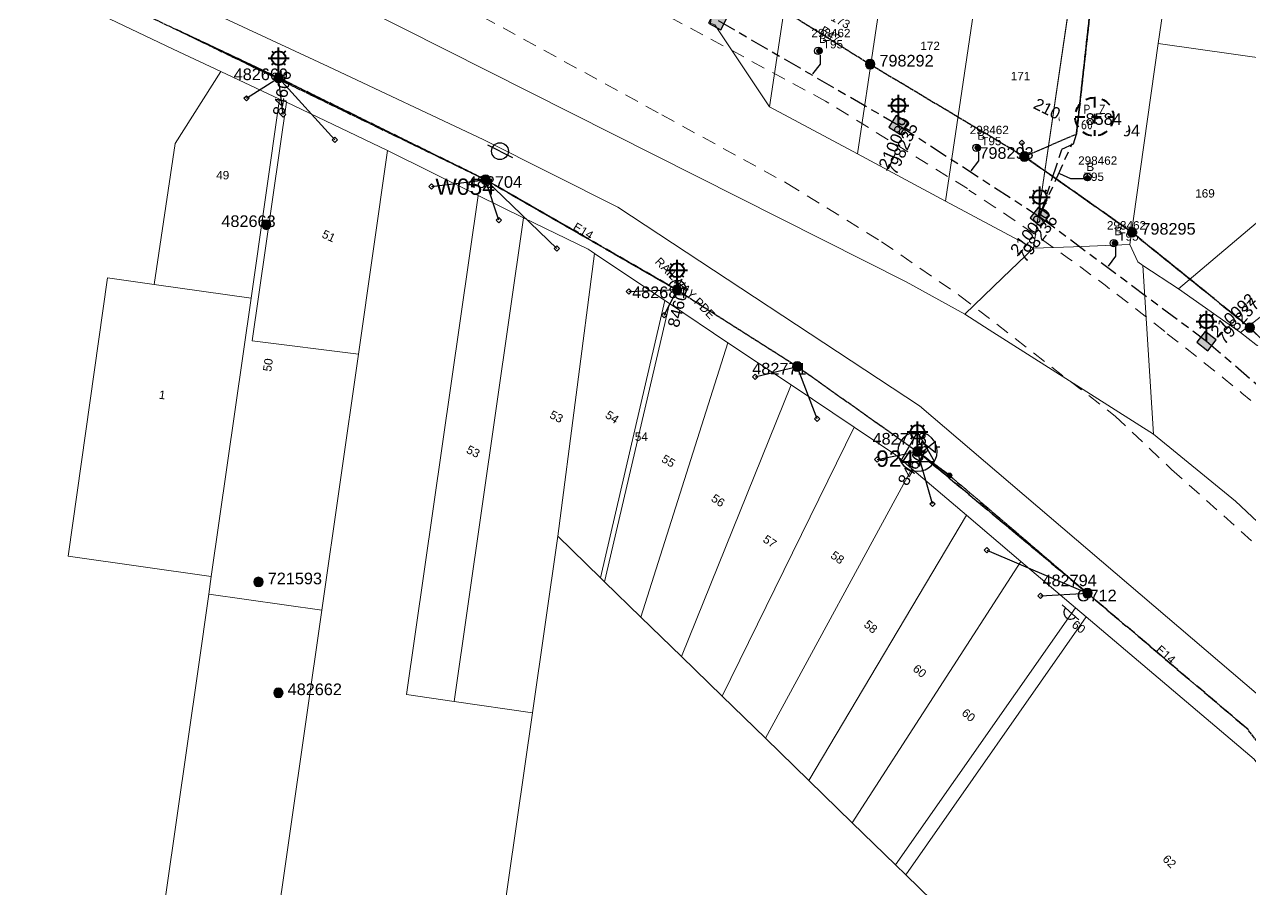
# Model space of a CAD drawing. Header units: metres. Extents: x 264012 to 265218, y 6264557 to 6265948.
# Drawn here: x 264145.4 to 264408.7, y 6265304.3 to 6265490 of the extents above; entities that cross this region are included whole.
import ezdxf
from ezdxf.enums import TextEntityAlignment as Align

# ---------------------------------------------------------------- set-up
doc = ezdxf.new("R2010")
doc.units = ezdxf.units.M
for name, pattern in [('Cable Exist OH', [1, 1, 0]), ('Cable Exist UG', [8.2, 4, -1.2, 1.8, -1.2]), ('Dash', [5, 3, -2])]:
    doc.linetypes.add(name, pattern=pattern)
doc.layers.get('0').update_dxf_attribs({"color": 6})
for name, color, linetype, lineweight in [('Cadastre Developer_SP_EXT', 9, 'Continuous', 5), ('Cadastre Land Parcels_SP_EXT', 9, 'Continuous', 5), ('Cadastre Roads_SP_EXT', 9, 'Continuous', 5)]:
    doc.layers.add(name, color=color, linetype=linetype, lineweight=lineweight)
for name, color, linetype in [('Duct_SP_EXT', 7, 'Continuous'), ('Equip_LV_EXT', 7, 'Continuous'), ('Equip_SL_EXT', 7, 'Continuous'), ('Equip_SP_HV_EXT', 7, 'Continuous'), ('Equip_SP_SL_EXT', 7, 'Continuous'), ('Mains_HV_EXT', 7, 'Continuous'), ('Mains_LV_EXT', 7, 'Continuous'), ('Mains_SL_EXT', 7, 'Continuous'), ('Services_SP_EXT', 7, 'Continuous'), ('Sub_SP_TR_HV_LV_EXT', 7, 'Continuous'), ('SupportsOH_SP_TR_HV_LV_SL_EXT', 7, 'Continuous'), ('SupportsUG_SP_LV_SL_EXT', 7, 'Continuous'), ('Trench_SP_EXT', 7, 'Continuous')]:
    doc.layers.add(name, color=color, linetype=linetype)
doc.layers.get('0').freeze()
doc.styles.add('COLUMN_LABEL', font='arial.ttf')
doc.styles.add('HVSW_LABEL', font='arial.ttf')
doc.styles.add('iecARIAL', font='arial.ttf', dxfattribs={"height": 2})
doc.styles.add('IESYMBOL1', font='isocp.shx')
doc.styles.add('POLE_LABEL', font='arial.ttf')
doc.styles.add('SLCP_LABEL', font='arial.ttf', dxfattribs={"height": 3.5})
doc.styles.get("Standard").update_dxf_attribs({"font": 'arial.ttf'})

# ---------------------------------------------------------------- blocks, each defined once
blk = doc.blocks.new('SUB_POLE_EXT')
blk.add_wipeout([(0, 4.22), (0.42, 4.2), (0.83, 4.14), (1.21, 4.05), (1.62, 3.9), (1.99, 3.72), (2.35, 3.51), (2.68, 3.26), (2.99, 2.99), (3.28, 2.66), (3.52, 2.34), (3.76, 1.92), (3.9, 1.62), (4.04, 1.23), (4.18, 0.63), (4.22, 0), (4.18, -0.61), (4.06, -1.15), (3.9, -1.62), (3.58, -2.24), (3.22, -2.73), (2.97, -3.01), (2.68, -3.26), (2.36, -3.5), (2, -3.72), (1.64, -3.89), (1.25, -4.03), (0.82, -4.14), (0.42, -4.2), (0, -4.22), (-0.41, -4.2), (-0.8, -4.15), (-1.21, -4.05), (-1.62, -3.9), (-1.99, -3.73), (-2.35, -3.51), (-2.68, -3.26), (-2.96, -3.02), (-3.23, -2.72), (-3.51, -2.35), (-3.71, -2.01), (-3.91, -1.6), (-4.05, -1.21), (-4.16, -0.76), (-4.22, -0.14), (-4.21, 0.39), (-4.14, 0.83), (-4.03, 1.27), (-3.9, 1.63), (-3.71, 2.02), (-3.5, 2.37), (-3.28, 2.67), (-2.99, 2.99), (-2.68, 3.27), (-2.33, 3.52), (-1.98, 3.73), (-1.63, 3.9), (-1.2, 4.05), (-0.78, 4.15), (-0.4, 4.21)])
blk.add_line((2.16, 0.48), (2.16, 0.48, 0))
blk.add_lwpolyline([(-4.22, 0, 1), (4.22, 0, 1)], format="xyb", close=True)
blk.add_lwpolyline([(2.14, 0.52), (0, 4.22), (-3.66, -2.11), (3.66, -2.11)], close=True)
for tag, height, flags, p in [('ASSET_NUM', 3.5, 8, (2, 2)), ('STREET_CODE', 0.2, 9, (1.5, 0)), ('CONSTRUCTED_VOLTAGE', 0.2, 9, (1.5, -0.2)), ('OPERATING_VOLTAGE', 0.2, 9, (1.5, -0.6)), ('OPERATED_BY', 0.2, 9, (1.5, -0.8)), ('ORIENTATION', 0.2, 9, (1.5, -1.2)), ('OWNED_BY', 0.2, 9, (1.5, -1.4)), ('SECONDARY_VOLTAGE', 0.2, 9, (1.5, -1.6)), ('STATE', 0.2, 9, (1.5, -1.8)), ('SUBSTATION_TYPE', 0.2, 9, (1.5, -2)), ('NO_PHASES', 0.2, 9, (1.5, -0.4)), ('MAINTAINED_BY', 0.2, 9, (1.5, -1)), ('USAGE', 0.2, 9, (1.5, -2.2)), ('LEGEND', 0.2, 9, (1.5, -2.4)), ('LOCATION', 0.2, 9, (1.5, -2.6)), ('STREETNAME', 0.2, 9, (1.5, -2.8)), ('SUBURB', 0.2, 9, (1.5, -3)), ('Z', 0.2, 1, (1.5, -3.4)), ('NOTES', 0.2, 9, (1.5, -3.2))]:
    blk.add_attdef(tag, text='', height=height, dxfattribs=dict(flags=flags)).set_placement(p, align=Align.MIDDLE_LEFT)
blk = doc.blocks.new('COLUMN_EXT')
blk.add_hatch(color=256).paths.add_polyline_path([(-1.49, 1.48), (-1.49, -1.49), (1.48, -1.49), (1.48, 1.48)])
blk.add_lwpolyline([(-1.49, -1.49), (1.48, -1.49), (1.48, 1.48), (-1.49, 1.48)], close=True)
for tag, height, style, flags, p in [('ASSET_NUM', 2.5, 'COLUMN_LABEL', 8, (2, 2)), ('STRUCTURE_PLANT_NUMBER', 0.2, 'POLE_LABEL', 9, (1.81, 0.03)), ('STREET_CODE', 0.2, 'COLUMN_LABEL', 9, (1.81, -0.2))]:
    blk.add_attdef(tag, text='', height=height, dxfattribs=dict(style=style, flags=flags)).set_placement(p, align=Align.MIDDLE_LEFT)
at = {"flags": 1}
blk.add_attdef('Z', (1.81, -2.35), '', height=0.2, dxfattribs=at)
at = {"flags": 9}
for tag, p in [('COLUMN_TYPE', (1.81, -0.4)), ('OWNED_BY', (1.81, -0.6)), ('STATE', (1.81, -0.8)), ('USAGE', (1.81, -1)), ('STREETNAME', (1.81, -1.6)), ('SUBURB', (1.81, -1.8)), ('LEGEND', (1.81, -1.2)), ('LOCATION', (1.81, -1.4)), ('NOTES', (1.81, -2))]:
    blk.add_attdef(tag, text='', height=0.2, dxfattribs=at).set_placement(p, align=Align.MIDDLE_LEFT)
blk = doc.blocks.new('DUCT_EXT')
blk.add_circle((0, 0.8), 0.8)
at = {"flags": 1}
blk.add_attdef('Z', (0, 0), '', height=0.2, dxfattribs=at)
at = {"flags": 9}
for tag, p in [('DUCT_CODE', (0, 0)), ('XSECT_TYPE', (0, -0.2)), ('STATE', (0, -0.6)), ('FB_REFERENCE', (0, -0.4)), ('NOTES', (0, -0.8))]:
    blk.add_attdef(tag, text='', height=0.2, dxfattribs=at).set_placement(p, align=Align.MIDDLE_LEFT)
blk = doc.blocks.new('LV_OH_LINKS_DISTFUSE_EXT')
for p, q in [((0, 0), (0.96, 0)), ((3.84, 0), (4.8, 0))]:
    blk.add_line(p, q)
blk.add_lwpolyline([(3.84, -1.2), (3.84, 1.2), (0.96, -1.2), (0.96, 1.2)], close=True)
at = {"flags": 9}
for tag, p in [('ACTUAL_STATUS', (0, 0)), ('CONSTRUCTED_VOLTAGE', (0, -0.2)), ('OPERATING_VOLTAGE', (0, -0.6)), ('ORIENTATION', (0, -0.8)), ('OWNED_BY', (0, -1)), ('STATE', (0, -1.2)), ('SWITCH_TYPE', (0, -1.4)), ('NO_PHASES', (0, -0.4)), ('USAGE', (0, -1.6)), ('NOTES', (0, -1.8))]:
    blk.add_attdef(tag, text='', height=0.2, dxfattribs=at).set_placement(p, align=Align.MIDDLE_LEFT)
at = {"flags": 1}
blk.add_attdef('Z', (0, 0), '', height=0.2, dxfattribs=at)
blk = doc.blocks.new('SL_LANTERN_EXT')
at = {"lineweight": 40}
for p, q in [((-1.46, 5.68), (-1.06, 5.28)), ((0, 1.97), (0, 6.47)), ((1.46, 5.68), (1.06, 5.28)), ((-2.25, 4.22), (2.25, 4.22)), ((-1.46, 2.76), (-1.06, 3.16)), ((0, 0), (0, 2.72)), ((1.46, 2.76), (1.06, 3.16))]:
    blk.add_line(p, q, dxfattribs=at)
blk.add_circle((0, 4.22), 1.5, dxfattribs=at)
at = {"style": 'iecARIAL', "flags": 8}
blk.add_attdef('ASSET_NUM', (1.5, 1.5), '', height=2.5, dxfattribs=at)
for tag, p, height, flags in [('OPERATING_VOLTAGE', (0.98, -1.65), 0.2, 9), ('ORIENTATION', (0.98, -1.85), 0.2, 9), ('OWNED_BY', (0.98, -2.05), 0.2, 9), ('STATE', (0.98, -2.25), 0.2, 9), ('CONSTRUCTED_VOLTAGE', (0.98, -0.65), 0.2, 9), ('CONTROL_TYPE', (0.98, -0.85), 0.2, 9), ('LANTERN_PURPOSE', (0.98, -1.05), 0.2, 9), ('LANTERN_TYPE', (0.98, -1.25), 0.2, 9), ('NO_PHASES', (0.98, -1.45), 0.2, 9), ('USAGE', (0.98, -2.45), 0.2, 9), ('CEXIST', (0.98, -2.65), 0.2, 9), ('LNUMBER', (2.18, -3.25), 2.5, 8), ('CNEW', (0.98, -2.85), 0.2, 9), ('CNUMBER', (0.98, -3.05), 0.2, 9), ('CREMOVE', (0.98, -3.25), 0.2, 9), ('CREPLACE', (0.98, -3.45), 0.2, 9), ('LKINGHEIGHT', (0.98, -3.65), 0.2, 9), ('LBRACKET', (0.98, -3.85), 0.2, 9), ('LBRACKETVOCAB', (0.98, -4.05), 0.2, 9), ('LCATEGORY', (0.98, -4.25), 0.2, 9), ('LCHARGE1', (0.98, -4.45), 0.2, 9), ('LCHARGE1PERCENT', (0.98, -4.65), 0.2, 9), ('LCHARGE2', (0.98, -4.85), 0.2, 9), ('LCHARGE2PERCENT', (0.98, -5.05), 0.2, 9), ('LCHARGE3', (0.98, -5.25), 0.2, 9), ('LCHARGE3PERCENT', (0.98, -5.45), 0.2, 9), ('LEXIST', (0.98, -5.65), 0.2, 9), ('LLAMP', (0.98, -5.85), 0.2, 9), ('LLAMPVOCAB', (0.98, -6.05), 0.2, 9), ('LMAST', (0.98, -6.25), 0.2, 9), ('LMASTVOCAB', (0.98, -6.45), 0.2, 9), ('LNEW', (0.98, -6.65), 0.2, 9), ('LANTNUMBER', (0.98, -6.85), 0.2, 9), ('LOUTREACH', (0.98, -7.25), 0.2, 9), ('LOUTREACHVOCAB', (0.98, -7.45), 0.2, 9), ('LRATECODE', (0.98, -7.65), 0.2, 9), ('LREMOVE', (0.98, -7.85), 0.2, 9), ('LREPLACE', (0.98, -8.05), 0.2, 9), ('STREETNAME', (0.98, -9.25), 0.2, 9), ('SUBURB', (0.98, -9.45), 0.2, 1), ('LTYPE', (0.98, -8.25), 0.2, 9), ('LTYPEVOCAB', (0.98, -8.45), 0.2, 9), ('LEGEND', (0.98, -8.65), 0.2, 9), ('LOCATION', (0.98, -8.85), 0.2, 9), ('NOTES', (0.98, -9.05), 0.2, 9)]:
    blk.add_attdef(tag, p, '', height=height, dxfattribs=dict(flags=flags))
blk = doc.blocks.new('CCP_EXT')
at = {"flags": 9}
blk.add_attdef('NOTES', text='', height=0.2, dxfattribs=at).set_placement((0, -2), align=Align.MIDDLE_LEFT)
blk.add_wipeout([(0, 0.57), (0.57, 0), (0, -0.57), (-0.57, 0)])
blk.add_lwpolyline([(-0.57, 0), (0, 0.57), (0.57, 0), (0, -0.57), (-0.57, 0)])
at = {"flags": 1}
blk.add_attdef('Z', (0, 0), '', height=0.2, dxfattribs=at)
at = {"flags": 9}
for tag, p in [('CCP_TYPE', (0, 0)), ('CONSTRUCTED_VOLTAGE', (0, -0.2)), ('OPERATING_VOLTAGE', (0, -0.6)), ('ORIENTATION', (0, -0.8)), ('OWNED_BY', (0, -1)), ('STATE', (0, -1.8)), ('NO_PHASES', (0, -0.4)), ('USAGE', (0, -1.2)), ('LEGEND', (0, -1.4)), ('LIFE_SUPPORT', (0, -1.6))]:
    blk.add_attdef(tag, text='', height=0.2, dxfattribs=at).set_placement(p, align=Align.MIDDLE_LEFT)
blk = doc.blocks.new('POLE_EXT')
blk.add_hatch(color=256).paths.add_polyline_path([(-1, 0, 1), (1, 0, 1)])
blk.add_lwpolyline([(-1, 0, 1), (1, 0, 1)], format="xyb", close=True)
for tag, height, flags, p in [('pNumber', 2.5, 8, (-17.84, 2.07)), ('OWNED_BY', 0.2, 9, (1.35, -0.4)), ('SPECIAL_USE', 0.2, 9, (1.35, -0.8)), ('STATE', 0.2, 9, (1.35, -1)), ('cLV', 0.2, 9, (1.35, -1.4)), ('hDepth', 0.2, 9, (1.35, -1.6)), ('hDia', 0.2, 9, (1.35, -1.8)), ('cHV', 0.2, 9, (1.35, -2)), ('PARENT', 0.2, 9, (1.35, -0.6)), ('USAGE', 0.2, 9, (1.35, -1.2)), ('LBRACKET', 0.2, 9, (1.35, -2.2)), ('LExisting', 0.2, 9, (1.35, -2.4)), ('LANTNUMBER', 0.2, 9, (1.35, -2.6)), ('cLinedev', 0.2, 9, (1.35, -3.4)), ('pExisting', 0.2, 9, (1.35, -3.8)), ('pFooting', 0.2, 9, (1.35, -4.4)), ('pNew', 0.2, 9, (1.35, -4.6)), ('pRelocate', 0.2, 9, (1.35, -5)), ('pRemove', 0.2, 9, (1.35, -5.2)), ('LOther', 0.2, 9, (1.35, -2.8)), ('LRemove', 0.2, 9, (1.35, -3)), ('LEGEND', 0.2, 9, (1.35, -3.2)), ('LOCATION', 0.2, 9, (1.35, -3.6)), ('PFNUMBER', 0.2, 9, (1.35, -4)), ('NEWPFNUMBER', 0.2, 9, (1.35, -4.2)), ('pReplace', 0.2, 9, (1.35, -5.4)), ('pStay', 0.2, 9, (1.35, -5.6)), ('pType', 0.2, 9, (1.35, -5.8)), ('cspan', 0.2, 9, (1.35, -6)), ('STREETNAME', 0.2, 9, (1.35, -6.2)), ('SUBURB', 0.2, 9, (1.35, -6.4)), ('OPERATED_BY', 0.2, 9, (1.36, -7.01)), ('NOTES', 0.2, 9, (1.35, -6.6)), ('MAINTAINED_BY', 0.2, 9, (1.36, -6.81))]:
    blk.add_attdef(tag, text='', height=height, dxfattribs=dict(flags=flags)).set_placement(p, align=Align.MIDDLE_LEFT)
at = {"style": 'POLE_LABEL'}
for tag, height, flags, p in [('ASSET_NUM', 2.5, 8, (2, 2)), ('STRUCTURE_PLANT_NUMBER', 0.2, 9, (1.35, 0.03)), ('STREET_CODE', 0.2, 9, (1.35, -0.2))]:
    blk.add_attdef(tag, text='', height=height, dxfattribs=dict(at, flags=flags)).set_placement(p, align=Align.MIDDLE_LEFT)
at = {"flags": 1}
blk.add_attdef('Z', (1.35, -7.33), '', height=0.2, dxfattribs=at)
blk = doc.blocks.new('HV_ABS_CLOSED_EXT')
blk.add_line((-3, 6.87), (3, 6.87))
blk.add_circle((0, 6.87), 1.8)
at = {"style": 'HVSW_LABEL'}
for tag, height, flags, p in [('ASSET_NUM', 3.5, 8, (2, 2)), ('STREET_CODE', 0.2, 9, (0, -0.2))]:
    blk.add_attdef(tag, text='', height=height, dxfattribs=dict(at, flags=flags)).set_placement(p, align=Align.MIDDLE_LEFT)
at = {"flags": 1}
blk.add_attdef('Z', (0, 0), '', height=0.2, dxfattribs=at)
at = {"flags": 9}
for tag, p in [('ACTUAL_STATUS', (0, -0.4)), ('CONSTRUCTED_VOLTAGE', (0, -0.6)), ('OPERATING_VOLTAGE', (0, -1)), ('ORIENTATION', (0, -1.2)), ('OWNED_BY', (0, -1.4)), ('STATE', (0, -1.6)), ('SWITCH_TYPE', (0, -1.8)), ('STREETNAME', (0, -2.6)), ('NO_PHASES', (0, -0.8)), ('USAGE', (0, -2)), ('LEGEND', (0, -2.2)), ('LOCATION', (0, -2.4)), ('SUBURB', (0, -2.8)), ('NOTES', (0, -3))]:
    blk.add_attdef(tag, text='', height=0.2, dxfattribs=at).set_placement(p, align=Align.MIDDLE_LEFT)
blk = doc.blocks.new('HV_USL_CLOSED_EXT')
blk.add_line((2.4, 5.5), (-2.4, 5.5))
blk.add_lwpolyline([(1.44, 5.5, 0.414214), (0, 6.94, 0.414214), (-1.44, 5.5)], format="xyb")
for tag, height, flags, p in [('ASSET_NUM', 2.5, 8, (2, 2)), ('STREET_CODE', 0.2, 9, (1.5, 0)), ('ACTUAL_STATUS', 0.2, 9, (1.5, -0.2)), ('CONSTRUCTED_VOLTAGE', 0.2, 9, (1.5, -0.4)), ('OPERATING_VOLTAGE', 0.2, 9, (1.5, -0.8)), ('ORIENTATION', 0.2, 9, (1.5, -1)), ('OWNED_BY', 0.2, 9, (1.5, -1.2)), ('OPERATED_BY', 0.2, 9, (1.5, -1.4)), ('STATE', 0.2, 9, (1.5, -1.8)), ('SWITCH_TYPE', 0.2, 9, (1.5, -2)), ('NO_PHASES', 0.2, 9, (1.5, -0.6)), ('MAINTAINED_BY', 0.2, 9, (1.5, -1.6)), ('USAGE', 0.2, 9, (1.5, -2.2)), ('LEGEND', 0.2, 9, (1.5, -2.4)), ('LOCATION', 0.2, 9, (1.5, -2.6)), ('STREETNAME', 0.2, 9, (1.5, -2.8)), ('SUBURB', 0.2, 9, (1.5, -3)), ('Z', 0.2, 1, (1.5, -3.6)), ('NOTES', 0.2, 9, (1.5, -3.2)), ('LABEL_ALIGNMENT', 0.2, 9, (1.5, -3.4))]:
    blk.add_attdef(tag, text='', height=height, dxfattribs=dict(flags=flags)).set_placement(p, align=Align.MIDDLE_LEFT)
blk = doc.blocks.new('CABLE_LARGE_EXT')
h = blk.add_hatch(color=256)
edge = h.paths.add_edge_path()
edge.add_arc((0, 0.55), 0.55, 0, 360)
blk.add_circle((0, 0.55), 0.55)
at = {"flags": 1}
blk.add_attdef('Z', (0, 0), '', height=0.2, dxfattribs=at)
at = {"flags": 9}
for tag, p in [('COND_CODE', (0, 0)), ('STATE', (0, -0.4)), ('XSECT_SIZE', (0, -0.6)), ('FB_REFERENCE', (0, -0.2)), ('NOTES', (0, -0.8))]:
    blk.add_attdef(tag, text='', height=0.2, dxfattribs=at).set_placement(p, align=Align.MIDDLE_LEFT)
blk = doc.blocks.new('SLCP_ZELL_EXT')
blk.add_wipeout([(-0.24, 7.5), (-0.71, 7.47), (-1.17, 7.41), (-1.64, 7.32), (-2.09, 7.21), (-2.54, 7.06), (-2.98, 6.89), (-3.41, 6.69), (-3.82, 6.46), (-4.22, 6.21), (-4.6, 5.93), (-4.96, 5.63), (-5.31, 5.31), (-5.63, 4.96), (-5.93, 4.6), (-6.21, 4.22), (-6.46, 3.82), (-6.69, 3.41), (-6.89, 2.98), (-7.06, 2.54), (-7.21, 2.09), (-7.32, 1.64), (-7.41, 1.17), (-7.47, 0.71), (-7.5, 0.24), (-7.5, -0.24), (-7.47, -0.71), (-7.41, -1.17), (-7.32, -1.64), (-7.21, -2.09), (-7.06, -2.54), (-6.89, -2.98), (-6.69, -3.41), (-6.46, -3.82), (-6.21, -4.22), (-5.93, -4.6), (-5.63, -4.96), (-5.31, -5.31), (-4.96, -5.63), (-4.6, -5.93), (-4.22, -6.21), (-3.82, -6.46), (-3.41, -6.69), (-2.98, -6.89), (-2.54, -7.06), (-2.09, -7.21), (-1.64, -7.32), (-1.17, -7.41), (-0.71, -7.47), (-0.24, -7.5), (0.24, -7.5), (0.71, -7.47), (1.17, -7.41), (1.64, -7.32), (2.09, -7.21), (2.54, -7.06), (2.98, -6.89), (3.41, -6.69), (3.82, -6.46), (4.22, -6.21), (4.6, -5.93), (4.96, -5.63), (5.31, -5.31), (5.63, -4.96), (5.93, -4.6), (6.21, -4.22), (6.46, -3.82), (6.69, -3.41), (6.89, -2.98), (7.06, -2.54), (7.21, -2.09), (7.32, -1.64), (7.41, -1.17), (7.47, -0.71), (7.5, -0.24), (7.5, 0.24), (7.47, 0.71), (7.41, 1.17), (7.32, 1.64), (7.21, 2.09), (7.06, 2.54), (6.89, 2.98), (6.69, 3.41), (6.46, 3.82), (6.21, 4.22), (5.93, 4.6), (5.63, 4.96), (5.31, 5.31), (4.96, 5.63), (4.6, 5.93), (4.22, 6.21), (3.82, 6.46), (3.41, 6.69), (2.98, 6.89), (2.54, 7.06), (2.09, 7.21), (1.64, 7.32), (1.17, 7.41), (0.71, 7.47), (0.24, 7.5)])
at = {"linetype": 'Dash', "lineweight": 40, "ltscale": 0.7}
for p, q in [((0, 4.11), (0, -4.11)), ((-4.11, 0), (4.11, 0))]:
    blk.add_line(p, q, dxfattribs=at)
blk.add_circle((0, 0), 4.11, dxfattribs=at)
at = {"lineweight": 40, "style": 'IESYMBOL1'}
for s, p in [('P', (-1.6, 0)), ('Z', (1.7, 0)), ('60', (-1.61, -3.31))]:
    blk.add_text(s, height=2, dxfattribs=at).set_placement(p, align=Align.BOTTOM_CENTER)
at = {"style": 'SLCP_LABEL'}
for tag, height, flags, p in [('ASSET_NUM', 2.5, 8, (2, 2)), ('STREET_CODE', 0.2, 9, (0, -0.2))]:
    blk.add_attdef(tag, text='', height=height, dxfattribs=dict(at, flags=flags)).set_placement(p, align=Align.MIDDLE_LEFT)
at = {"flags": 1}
blk.add_attdef('Z', (0, 0), '', height=0.2, dxfattribs=at)
at = {"flags": 9}
for tag, p in [('CONSTRUCTED_VOLTAGE', (0, -0.4)), ('CONTROL_TYPE', (0, -0.6)), ('OPERATING_VOLTAGE', (0, -1)), ('ORIENTATION', (0, -1.2)), ('OWNED_BY', (0, -1.4)), ('STATE', (0, -2)), ('NO_PHASES', (0, -0.8)), ('USAGE', (0, -1.6)), ('LOCATION', (0, -1.8)), ('NOTES', (0, -2.2))]:
    blk.add_attdef(tag, text='', height=0.2, dxfattribs=at).set_placement(p, align=Align.MIDDLE_LEFT)
blk = doc.blocks.new('CONNECTOR_NODE_EXT')
h = blk.add_hatch(color=256)
edge = h.paths.add_edge_path()
edge.add_arc((0, 0), 0.5, 0, 360)
blk.add_circle((0, 0), 0.5)
at = {"flags": 1}
blk.add_attdef('Z', (0, 0), '', height=0.2, dxfattribs=at)
at = {"flags": 9}
for tag, p in [('CONNECTOR_TYPE', (0, 0)), ('CONSTRUCTED_VOLTAGE', (0, -0.2)), ('OPERATING_VOLTAGE', (0, -0.6)), ('ORIENTATION', (0, -0.8)), ('SUBTYPE', (0, -1)), ('NO_PHASES', (0, -0.4)), ('USAGE', (0, -1.2)), ('NOTES', (0, -1.4))]:
    blk.add_attdef(tag, text='', height=0.2, dxfattribs=at).set_placement(p, align=Align.MIDDLE_LEFT)

msp = doc.modelspace()

# ---------------------------------------------------------------- linework, layer by layer
at = {"layer": 'Cadastre Developer_SP_EXT', "linetype": 'Dash'}
for points in [[(264390.23, 6265424.08, 0.025243), (264348.19, 6265454.47)], [(264452.47, 6265368.27, 0.040365), (264390.5, 6265423.8)]]:
    msp.add_lwpolyline(points, format="xyb", dxfattribs=at)
at = {"layer": 'Cadastre Land Parcels_SP_EXT', "linetype": 'Continuous'}
for points in [[(264305.7, 6265557.7), (264302.6, 6265558.14), (264292.72, 6265490.31), (264293.09, 6265490.14), (264293.67, 6265489.95), (264305.38, 6265472.37), (264311.93, 6265516.14), (264314.76, 6265536.08), (264317.58, 6265556.02), (264305.7, 6265557.7)], [(264331.87, 6265513.31), (264311.93, 6265516.14), (264305.38, 6265472.37), (264324.26, 6265462.24), (264331.87, 6265513.31)], [(264343.14, 6265452.1), (264351.81, 6265510.49), (264331.87, 6265513.31), (264324.26, 6265462.24), (264343.14, 6265452.1)], [(264362.04, 6265441.98), (264371.72, 6265507.64), (264351.81, 6265510.49), (264343.14, 6265452.1), (264362.04, 6265441.98)], [(264448.64, 6265496.61), (264391.6, 6265505.01), (264388.85, 6265485.93), (264445.97, 6265477.84), (264448.64, 6265496.61)], [(264445.97, 6265477.84), (264388.85, 6265485.93), (264382.73, 6265442.78), (264384.43, 6265439.03), (264385.54, 6265438.31), (264393.23, 6265433.28), (264445.97, 6265477.84)], [(264200.18, 6265473.96), (264187.56, 6265479.95), (264177.78, 6265464.49), (264173.27, 6265434.22), (264194.06, 6265431.25), (264200.18, 6265473.96)], [(264457.23, 6265463.44), (264445.97, 6265477.84), (264393.23, 6265433.28), (264406.51, 6265423.88), (264457.23, 6265463.44)], [(264201.64, 6265473.31), (264200.18, 6265473.96), (264194.06, 6265431.25), (264185.51, 6265371.53), (264184.97, 6265367.74), (264209.22, 6265364.28), (264217.1, 6265419.21), (264194.29, 6265422.08), (264201.64, 6265473.31)], [(264223.33, 6265462.97), (264201.64, 6265473.31), (264194.29, 6265422.08), (264217.1, 6265419.21), (264223.33, 6265462.97)], [(264468.48, 6265449.01), (264457.23, 6265463.44), (264406.51, 6265423.88), (264421.33, 6265412.28), (264468.48, 6265449.01)], [(264190.8, 6264898.95), (264208.37, 6265021.55), (264254.48, 6265342.26), (264237.67, 6265344.67), (264227.45, 6265346.14), (264242.81, 6265453.31), (264223.33, 6265462.97), (264217.1, 6265419.21), (264209.22, 6265364.28), (264143.64, 6264906.2), (264190.8, 6264898.95)], [(264252.52, 6265448.48), (264242.81, 6265453.31), (264227.45, 6265346.14), (264237.67, 6265344.67), (264252.52, 6265448.48)], [(264254.48, 6265342.26), (264259.91, 6265380.17), (264267.82, 6265440.87), (264267.05, 6265441.38), (264266.41, 6265441.78), (264252.52, 6265448.48), (264237.67, 6265344.67), (264254.48, 6265342.26)], [(264269.07, 6265371.25), (264282.92, 6265430.76), (264267.82, 6265440.87), (264259.91, 6265380.17), (264269.07, 6265371.25)], [(264194.06, 6265431.25), (264173.27, 6265434.22), (264163.23, 6265435.62), (264154.78, 6265375.88), (264185.51, 6265371.53), (264194.06, 6265431.25)], [(264269.97, 6265370.38), (264283.87, 6265430.12), (264282.92, 6265430.76), (264269.07, 6265371.25), (264269.97, 6265370.38)], [(264269.97, 6265370.38), (264277.77, 6265362.77), (264296.46, 6265421.69), (264283.87, 6265430.12), (264269.97, 6265370.38)], [(264310, 6265412.62), (264296.46, 6265421.69), (264277.77, 6265362.77), (264286.48, 6265354.3), (264310, 6265412.62)], [(264323.54, 6265403.55), (264310, 6265412.62), (264286.48, 6265354.3), (264295.18, 6265345.82), (264323.54, 6265403.55)], [(264359.36, 6265374.74), (264347.66, 6265384.67), (264313.8, 6265327.7), (264323.1, 6265318.64), (264359.36, 6265374.74)], [(264371.06, 6265364.81), (264359.36, 6265374.74), (264323.1, 6265318.64), (264332.41, 6265309.58), (264371.06, 6265364.81)], [(264143.64, 6264906.2), (264209.22, 6265364.28), (264184.97, 6265367.74), (264182.66, 6265351.61), (264162, 6265207.44), (264144.27, 6265083.49), (264142.85, 6265073.96), (264131.29, 6264992.98), (264122.23, 6264929.71), (264119.36, 6264909.67), (264143.64, 6264906.2)], [(264373.39, 6265362.83), (264371.06, 6265364.81), (264332.41, 6265309.58), (264334.63, 6265307.42), (264373.39, 6265362.83)], [(264421.23, 6265316.26), (264409.42, 6265332.26), (264373.39, 6265362.83), (264334.63, 6265307.42), (264409.46, 6265234.54), (264421.23, 6265316.26)]]:
    msp.add_lwpolyline(points, close=True, dxfattribs=at)
msp.add_lwpolyline([(264435.35, 6265158.55), (264438.39, 6265180.98), (264441.43, 6265203.42), (264436.57, 6265208.15), (264423.02, 6265221.34), (264409.46, 6265234.54), (264334.63, 6265307.42), (264332.41, 6265309.58), (264323.1, 6265318.64), (264313.8, 6265327.7), (264304.49, 6265336.76), (264295.18, 6265345.82), (264286.48, 6265354.3), (264277.77, 6265362.77), (264269.97, 6265370.38), (264269.07, 6265371.25), (264259.91, 6265380.17), (264254.48, 6265342.26), (264208.37, 6265021.55)], dxfattribs=at)
at = {"layer": 'Cadastre Roads_SP_EXT', "linetype": 'Continuous'}
for p, q in [((264371.72, 6265507.64), (264362.04, 6265441.98)), ((264388.85, 6265485.93), (264391.6, 6265505.01)), ((264382.73, 6265442.78), (264388.85, 6265485.93)), ((264362.04, 6265441.98), (264370.64, 6265442.32)), ((264370.64, 6265442.32), (264382.73, 6265442.78))]:
    msp.add_line(p, q, dxfattribs=at)
msp.add_lwpolyline([(264393.23, 6265433.28), (264385.54, 6265438.31), (264386.7, 6265420.19), (264387.86, 6265402.05), (264405.41, 6265387.68), (264434.02, 6265360.85), (264450.58, 6265342.49), (264463.89, 6265352.03), (264474.26, 6265359.45), (264462.98, 6265372.4), (264462.78, 6265372.63), (264448.86, 6265387.31), (264435.47, 6265400.07), (264421.33, 6265412.28), (264406.51, 6265423.88), (264393.23, 6265433.28)], close=True, dxfattribs=at)
at = {"layer": 'Duct_SP_EXT'}
for points in [[(264316.24, 6265483.46), (264316.25, 6265481.54), (264314.62, 6265479.4)], [(264350.24, 6265462.66), (264350.25, 6265460.75), (264348.63, 6265458.61)], [(264372.86, 6265456.87), (264370.11, 6265456.88), (264367.69, 6265457.96)], [(264379.7, 6265442.18), (264379.7, 6265440.26), (264378.08, 6265438.12)]]:
    msp.add_lwpolyline(points, dxfattribs=at)
at = {"layer": 'Mains_HV_EXT', "linetype": 'Cable Exist OH'}
msp.add_lwpolyline([(264649.26, 6264967.04), (264506.65, 6265194.13), (264507.43, 6265212.64), (264484.48, 6265247.4), (264452.35, 6265280.92), (264408.05, 6265338.74), (264373.65, 6265367.92)], dxfattribs=at)
at = {"layer": 'Mains_LV_EXT', "linetype": 'Cable Exist OH'}
for points in [[(264199.97, 6265478.58), (264178, 6265488.95)], [(264285.52, 6265433.03), (264311.32, 6265416.61)], [(264373.65, 6265367.92), (264408.05, 6265338.74)]]:
    msp.add_lwpolyline(points, dxfattribs=at)
at = {"layer": 'Mains_LV_EXT', "linetype": 'Continuous'}
msp.add_lwpolyline([(264287.21, 6265431.96, 1.033657), (264283.79, 6265434.03)], format="xyb", dxfattribs=at)
at = {"layer": 'Mains_SL_EXT', "linetype": 'Cable Exist OH'}
msp.add_lwpolyline([(264143.4, 6265505.3), (264178, 6265488.95), (264199.97, 6265478.58)], dxfattribs=at)
at = {"layer": 'Mains_SL_EXT', "linetype": 'Cable Exist UG'}
for points in [[(264294.37, 6265490.88), (264333.06, 6265468.42)], [(264363.41, 6265448.75), (264399.21, 6265422.05)], [(264399.21, 6265422.05), (264429.33, 6265396.25)]]:
    msp.add_lwpolyline(points, dxfattribs=at)
at = {"layer": 'Trench_SP_EXT', "linetype": 'Cable Exist UG'}
for points in [[(264294.37, 6265490.88), (264333.06, 6265468.42)], [(264363.32, 6265448.81), (264371.29, 6265466.51)], [(264363.41, 6265448.75), (264399.21, 6265422.05)], [(264399.21, 6265422.05), (264429.33, 6265396.25)]]:
    msp.add_lwpolyline(points, dxfattribs=at)

# ---------------------------------------------------------------- block references
at = {"layer": 'Duct_SP_EXT'}
for name, p, rotation in [('DUCT_EXT', (264316.65, 6265484.35), 89.69196115443415), ('CABLE_LARGE_EXT', (264316.65, 6265484.35), 89.63082328457487), ('DUCT_EXT', (264350.65, 6265463.55), 89.69196115443415), ('CABLE_LARGE_EXT', (264350.65, 6265463.55), 89.63082328457487), ('DUCT_EXT', (264373.65, 6265456.47), 359.8842282147698), ('CABLE_LARGE_EXT', (264373.65, 6265456.47), 359.8230903488699), ('DUCT_EXT', (264380.11, 6265443.07), 89.69196115443415), ('CABLE_LARGE_EXT', (264380.11, 6265443.07), 89.63082328457487)]:
    msp.add_blockref(name, p, dxfattribs=dict(at, rotation=rotation))
at = {"layer": 'Equip_LV_EXT'}
msp.add_blockref('CONNECTOR_NODE_EXT', (264344.02, 6265393.22), dxfattribs=at)
at = {"layer": 'Equip_SP_HV_EXT'}
ref = msp.add_blockref('HV_USL_CLOSED_EXT', (264373.65, 6265367.92), dxfattribs=dict(at, rotation=138.4948801851508))
ref.add_attrib('ASSET_NUM', 'G712', dxfattribs={"layer": '0', "height": 2.5}).set_placement((264375.65, 6265368.67), align=Align.TOP_CENTER)
at = {"layer": 'Equip_SP_SL_EXT'}
ref = msp.add_blockref('SL_LANTERN_EXT', (264199.97, 6265478.58), dxfattribs=at)
ref.add_attrib('ASSET_NUM', '84606', dxfattribs={"layer": '0', "height": 2.5, "rotation": 80.7731, "style": 'iecARIAL'}).set_placement((264201.47, 6265480.08), align=Align.MIDDLE_RIGHT)
ref = msp.add_blockref('SL_LANTERN_EXT', (264333.06, 6265468.42), dxfattribs=at)
ref.add_attrib('ASSET_NUM', '210089', dxfattribs={"layer": '0', "height": 2.5, "rotation": 65.9427, "style": 'iecARIAL'}).set_placement((264334.56, 6265469.92), align=Align.MIDDLE_RIGHT)
ref = msp.add_blockref('SL_LANTERN_EXT', (264371.29, 6265466.51), dxfattribs=at)
ref.add_attrib('ASSET_NUM', '210091', dxfattribs={"layer": '0', "height": 2.5, "rotation": 333.2476, "style": 'iecARIAL'}).set_placement((264372.79, 6265468.01), align=Align.MIDDLE_RIGHT)
ref = msp.add_blockref('SL_LANTERN_EXT', (264363.41, 6265448.75), dxfattribs=at)
ref.add_attrib('ASSET_NUM', '210090', dxfattribs={"layer": '0', "height": 2.5, "rotation": 52.7157, "style": 'iecARIAL'}).set_placement((264364.91, 6265450.25), align=Align.MIDDLE_RIGHT)
ref = msp.add_blockref('SL_LANTERN_EXT', (264285.52, 6265433.03), dxfattribs=at)
ref.add_attrib('ASSET_NUM', '84607', dxfattribs={"layer": '0', "height": 2.5, "rotation": 75.8456, "style": 'iecARIAL'}).set_placement((264287.02, 6265434.53), align=Align.MIDDLE_RIGHT)
ref = msp.add_blockref('SL_LANTERN_EXT', (264399.21, 6265422.05), dxfattribs=at)
ref.add_attrib('ASSET_NUM', '210092', dxfattribs={"layer": '0', "height": 2.5, "rotation": 44.0122, "style": 'iecARIAL'}).set_placement((264400.71, 6265423.55), align=Align.MIDDLE_LEFT)
at = {"layer": 'Sub_SP_TR_HV_LV_EXT'}
ref = msp.add_blockref('SUB_POLE_EXT', (264337.15, 6265398.32), dxfattribs=at)
ref.add_attrib('ASSET_NUM', '9247', dxfattribs={"layer": '0', "height": 3.5}).set_placement((264339.15, 6265398.57), align=Align.TOP_RIGHT)
at = {"layer": 'SupportsOH_SP_TR_HV_LV_SL_EXT'}
ref = msp.add_blockref('POLE_EXT', (264326.97, 6265481.5), dxfattribs=at)
ref.add_attrib('ASSET_NUM', '798292', dxfattribs={"layer": '0', "height": 2.5, "style": 'POLE_LABEL'}).set_placement((264328.97, 6265482.25), align=Align.MIDDLE_LEFT)
ref = msp.add_blockref('POLE_EXT', (264199.97, 6265478.58), dxfattribs=at)
ref.add_attrib('ASSET_NUM', '482669', dxfattribs={"layer": '0', "height": 2.5, "rotation": 0.0153, "style": 'POLE_LABEL'}).set_placement((264201.97, 6265479.33), align=Align.MIDDLE_RIGHT)
ref = msp.add_blockref('POLE_EXT', (264371.29, 6265466.51), dxfattribs=at)
ref.add_attrib('ASSET_NUM', '798294', dxfattribs={"layer": '0', "height": 2.5, "style": 'POLE_LABEL'}).set_placement((264373.29, 6265467.26), align=Align.MIDDLE_LEFT)
ref = msp.add_blockref('POLE_EXT', (264244.4, 6265456.7), dxfattribs=at)
ref.add_attrib('ASSET_NUM', '482704', dxfattribs={"layer": '0', "height": 2.5, "rotation": 0.2559, "style": 'POLE_LABEL'}).set_placement((264246.4, 6265457.45), align=Align.TOP_CENTER)
ref = msp.add_blockref('POLE_EXT', (264197.33, 6265447.04), dxfattribs=at)
ref.add_attrib('ASSET_NUM', '482663', dxfattribs={"layer": '0', "height": 2.5, "style": 'POLE_LABEL'}).set_placement((264199.33, 6265447.79), align=Align.MIDDLE_RIGHT)
ref = msp.add_blockref('POLE_EXT', (264383.22, 6265445.4), dxfattribs=at)
ref.add_attrib('ASSET_NUM', '798295', dxfattribs={"layer": '0', "height": 2.5, "style": 'POLE_LABEL'}).set_placement((264385.22, 6265446.15), align=Align.MIDDLE_LEFT)
ref = msp.add_blockref('POLE_EXT', (264408.52, 6265424.93), dxfattribs=at)
ref.add_attrib('ASSET_NUM', '798296', dxfattribs={"layer": '0', "height": 2.5, "style": 'POLE_LABEL'}).set_placement((264410.52, 6265425.68), align=Align.MIDDLE_LEFT)
ref = msp.add_blockref('POLE_EXT', (264195.63, 6265370.33), dxfattribs=at)
ref.add_attrib('ASSET_NUM', '721593', dxfattribs={"layer": '0', "height": 2.5, "style": 'POLE_LABEL'}).set_placement((264197.63, 6265371.08), align=Align.MIDDLE_LEFT)
ref = msp.add_blockref('POLE_EXT', (264199.91, 6265346.53), dxfattribs=at)
ref.add_attrib('ASSET_NUM', '482662', dxfattribs={"layer": '0', "height": 2.5, "style": 'POLE_LABEL'}).set_placement((264201.91, 6265347.28), align=Align.MIDDLE_LEFT)
at = {"layer": 'SupportsUG_SP_LV_SL_EXT'}
ref = msp.add_blockref('COLUMN_EXT', (264294.31, 6265490.92), dxfattribs=dict(at, rotation=331.3138525587459))
ref.add_attrib('ASSET_NUM', '798234', dxfattribs={"layer": '0', "height": 2.5, "rotation": 69.0071, "style": 'COLUMN_LABEL'}).set_placement((264296.31, 6265491.67), align=Align.TOP_LEFT)
ref = msp.add_blockref('COLUMN_EXT', (264333.06, 6265468.42), dxfattribs=dict(at, rotation=327.6193223401431))
ref.add_attrib('ASSET_NUM', '798235', dxfattribs={"layer": '0', "height": 2.5, "rotation": 65.9427, "style": 'COLUMN_LABEL'}).set_placement((264335.06, 6265469.17), align=Align.TOP_RIGHT)
ref = msp.add_blockref('COLUMN_EXT', (264363.41, 6265448.75), dxfattribs=dict(at, rotation=321.5819446668916))
ref.add_attrib('ASSET_NUM', '798236', dxfattribs={"layer": '0', "height": 2.5, "rotation": 52.7157, "style": 'COLUMN_LABEL'}).set_placement((264365.41, 6265449.5), align=Align.TOP_RIGHT)
ref = msp.add_blockref('COLUMN_EXT', (264399.21, 6265422.05), dxfattribs=dict(at, rotation=322.1250165156288))
ref.add_attrib('ASSET_NUM', '798237', dxfattribs={"layer": '0', "height": 2.5, "rotation": 48.3837, "style": 'COLUMN_LABEL'}).set_placement((264401.21, 6265422.8), align=Align.TOP_LEFT)

# ---------------------------------------------------------------- texts
at = {"layer": 'Cadastre Land Parcels_SP_EXT'}
for s, rotation, p in [('173', 331.7794, (264318.36, 6265491.01)), ('51', 334.7, (264209.09, 6265444.39)), ('50', 81.94, (264198.37, 6265415.42)), ('1', 351.9274, (264174.17, 6265409.7)), ('53', 333, (264257.98, 6265405.66)), ('54', 326.2, (264269.93, 6265405.76)), ('53', 333.5, (264240.11, 6265398.15)), ('55', 329.5031, (264282.02, 6265396.24)), ('56', 326.2, (264292.68, 6265387.85)), ('57', 326.2, (264303.8, 6265379.07)), ('58', 324.2, (264318.32, 6265375.67)), ('58', 319.9, (264325.48, 6265360.93)), ('60', 323.3006, (264370.11, 6265360.8)), ('60', 319.6, (264335.98, 6265351.44)), ('60', 319.8, (264346.48, 6265341.94)), ('62', 315.8, (264389.63, 6265310.66))]:
    msp.add_text(s, height=1.8, rotation=rotation, dxfattribs=at).set_placement(p)
for s, p in [('172', (264337.77, 6265484.53)), ('171', (264357.18, 6265478.05)), ('49', (264186.57, 6265456.77)), ('169', (264396.79, 6265452.86)), ('54', (264276.46, 6265400.63))]:
    msp.add_text(s, height=1.8, dxfattribs=at).set_placement(p)
at = {"layer": 'Duct_SP_EXT'}
for s, p in [('298462', (264314.37, 6265487.28)), ('B', (264315.98, 6265486.05)), ('T95', (264316.84, 6265484.89)), ('298462', (264348.37, 6265466.48)), ('B', (264349.98, 6265465.26)), ('T95', (264350.84, 6265464.1)), ('298462', (264371.65, 6265459.91)), ('T95', (264372.86, 6265456.43)), ('B', (264373.42, 6265458.57)), ('298462', (264377.83, 6265446)), ('B', (264379.44, 6265444.77)), ('T95', (264380.29, 6265443.61))]:
    msp.add_text(s, height=1.8, dxfattribs=at).set_placement(p)
at = {"layer": 'Mains_LV_EXT'}
for s, rotation, p in [('E47', 328.0171, (264316.08, 6265488.31)), ('E14', 328.9538, (264263.01, 6265446.09)), ('E14', 318.5688, (264388.21, 6265355.57))]:
    msp.add_text(s, height=1.8, rotation=rotation, dxfattribs=at).set_placement(p)

# ---------------------------------------------------------------- next in the draw order: linework, layer by layer
at = {"layer": 'Cadastre Land Parcels_SP_EXT', "linetype": 'Continuous'}
msp.add_lwpolyline([(264434.02, 6265360.85), (264405.41, 6265387.68), (264387.86, 6265402.05), (264352.57, 6265424.49), (264347.34, 6265427.82), (264334.7, 6265434.78), (264217.87, 6265493.66), (264167.1, 6265524.45), (264148.64, 6265540.83), (264086.33, 6265602.56), (264055.31, 6265633.5), (264046.06, 6265644.52), (264032.27, 6265658.78), (264028.96, 6265634.98), (264031.36, 6265632.48), (264050.98, 6265612.77), (264106.74, 6265554.81), (264117.02, 6265543.45), (264146.55, 6265510.87), (264210.63, 6265481.03), (264244.02, 6265465.24), (264272.78, 6265450.77), (264337.57, 6265408.17), (264418.71, 6265338.95)], dxfattribs=at)
for points in [[(264304.49, 6265336.76), (264335.96, 6265394.6), (264332.43, 6265397.64), (264323.54, 6265403.55), (264295.18, 6265345.82), (264304.49, 6265336.76)], [(264347.66, 6265384.67), (264335.96, 6265394.6), (264304.49, 6265336.76), (264313.8, 6265327.7), (264347.66, 6265384.67)]]:
    msp.add_lwpolyline(points, close=True, dxfattribs=at)
at = {"layer": 'Mains_LV_EXT', "linetype": 'Cable Exist OH'}
msp.add_lwpolyline([(264344.02, 6265393.22), (264337.15, 6265398.32)], dxfattribs=at)

# ---------------------------------------------------------------- next in the draw order: block references
at = {"layer": 'Equip_LV_EXT'}
msp.add_blockref('LV_OH_LINKS_DISTFUSE_EXT', (264337.15, 6265399.32), dxfattribs=at)
at = {"layer": 'Equip_SP_SL_EXT'}
ref = msp.add_blockref('SL_LANTERN_EXT', (264337.15, 6265398.32), dxfattribs=at)
ref.add_attrib('ASSET_NUM', '84608', dxfattribs={"layer": '0', "height": 2.5, "rotation": 60.3674, "style": 'iecARIAL'}).set_placement((264338.65, 6265399.82), align=Align.MIDDLE_RIGHT)

# ---------------------------------------------------------------- next in the draw order: block references
at = {"layer": 'Services_SP_EXT'}
for p in [(264193.04, 6265474.17), (264200.93, 6265470.7), (264212.03, 6265465.26), (264232.82, 6265455.23), (264247.27, 6265447.98), (264259.71, 6265441.93), (264275.18, 6265432.71), (264282.74, 6265427.58), (264302.29, 6265414.37), (264315.62, 6265405.38), (264328.48, 6265396.63), (264340.38, 6265387.07), (264352.02, 6265377.18), (264363.56, 6265367.36)]:
    msp.add_blockref('CCP_EXT', p, dxfattribs=at)
at = {"layer": 'Services_SP_EXT', "rotation": 90.0000000000002}
msp.add_blockref('CCP_EXT', (264359.58, 6265464.63), dxfattribs=at)

# ---------------------------------------------------------------- next in the draw order: linework, layer by layer
at = {"layer": 'Cadastre Developer_SP_EXT', "linetype": 'Dash'}
for points in [[(264012.06, 6265686.22), (264046.54, 6265651.14), (264069.11, 6265628.52), (264089.56, 6265608.13), (264117.83, 6265581.46), (264146.43, 6265557.58), (264161.47, 6265546.21), (264180.47, 6265532.02), (264200.93, 6265518.2), (264239.38, 6265494.1), (264282.28, 6265470.62), (264309.2, 6265455.88), (264329.43, 6265443.39), (264346.27, 6265431.78), (264379.63, 6265405.91), (264391.72, 6265394.47), (264427.18, 6265362.88), (264444.91, 6265346.36), (264466.49, 6265321.36), (264476.19, 6265308.97), (264488.76, 6265291.32), (264498.7, 6265277.32), (264651.41, 6265031.39)], [(264347.88, 6265454.78), (264317.43, 6265473.55), (264263.93, 6265502.46), (264217.49, 6265530.83), (264193.57, 6265547.93), (264158.88, 6265575.13), (264136.49, 6265594.42), (264127.8, 6265602.22), (264072.44, 6265654.68)]]:
    msp.add_lwpolyline(points, dxfattribs=at)
at = {"layer": 'Cadastre Roads_SP_EXT', "linetype": 'Continuous'}
for points in [[(264418.71, 6265338.95), (264337.56, 6265408.17), (264272.78, 6265450.77), (264244.02, 6265465.24), (264210.63, 6265481.03), (264146.55, 6265510.87)], [(264159.15, 6265493.36), (264177.35, 6265484.74), (264187.56, 6265479.95), (264200.18, 6265473.96), (264201.64, 6265473.31), (264223.33, 6265462.97), (264242.81, 6265453.31), (264252.52, 6265448.48), (264266.41, 6265441.78), (264267.05, 6265441.38), (264267.82, 6265440.87), (264282.92, 6265430.76), (264283.87, 6265430.12), (264296.46, 6265421.69), (264310, 6265412.62), (264323.54, 6265403.55), (264332.43, 6265397.64), (264335.96, 6265394.6), (264347.66, 6265384.67), (264359.36, 6265374.74), (264371.06, 6265364.81), (264373.39, 6265362.83), (264409.42, 6265332.26)], [(264217.87, 6265493.66), (264334.7, 6265434.78), (264347.34, 6265427.82), (264355.44, 6265435.62), (264355.44, 6265435.62), (264362.04, 6265441.98), (264343.14, 6265452.1), (264324.26, 6265462.24), (264305.38, 6265472.37), (264293.67, 6265489.95), (264293.09, 6265490.14)]]:
    msp.add_lwpolyline(points, dxfattribs=at)
at = {"layer": 'Mains_HV_EXT', "linetype": 'Cable Exist OH'}
for points in [[(264030.52, 6265617.24), (264059.95, 6265592.49), (264087.87, 6265564.15), (264116.12, 6265533.64), (264143.4, 6265505.3), (264178, 6265488.95), (264244.4, 6265456.7)], [(264244.4, 6265456.7), (264285.52, 6265433.03), (264311.32, 6265416.61), (264337.15, 6265398.32)], [(264373.65, 6265367.92), (264337.15, 6265398.32)]]:
    msp.add_lwpolyline(points, dxfattribs=at)
at = {"layer": 'Mains_LV_EXT', "linetype": 'Cable Exist OH'}
for points in [[(264223.95, 6265539.62), (264267.66, 6265516.16), (264308.52, 6265493.03), (264326.97, 6265481.5), (264360.09, 6265461.68)], [(264244.4, 6265456.7), (264199.97, 6265478.58)], [(264285.52, 6265433.03), (264244.4, 6265456.7)], [(264311.32, 6265416.61), (264337.15, 6265398.32), (264344.02, 6265393.22)], [(264344.02, 6265393.22), (264373.65, 6265367.92)]]:
    msp.add_lwpolyline(points, dxfattribs=at)
at = {"layer": 'Mains_SL_EXT', "linetype": 'Cable Exist OH'}
for points in [[(264199.97, 6265478.58), (264244.4, 6265456.7), (264285.52, 6265433.03)], [(264285.52, 6265433.03), (264311.32, 6265416.61), (264337.15, 6265398.32)], [(264337.15, 6265398.32), (264373.65, 6265367.92), (264408.05, 6265338.74)]]:
    msp.add_lwpolyline(points, dxfattribs=at)
at = {"layer": 'Mains_SL_EXT', "linetype": 'Cable Exist UG'}
msp.add_lwpolyline([(264333.06, 6265468.42), (264363.41, 6265448.75)], dxfattribs=at)
at = {"layer": 'Services_SP_EXT'}
for points in [[(264193.04, 6265474.17), (264199.97, 6265478.58)], [(264200.93, 6265470.7), (264199.97, 6265478.58)], [(264212.03, 6265465.26), (264199.97, 6265478.58)], [(264359.58, 6265464.63), (264360.09, 6265461.68)], [(264232.82, 6265455.23), (264244.4, 6265456.7)], [(264247.27, 6265447.98), (264244.4, 6265456.7)], [(264259.71, 6265441.93), (264244.4, 6265456.7)], [(264275.18, 6265432.71), (264285.46, 6265433.1)], [(264282.74, 6265427.58), (264285.52, 6265433.03)], [(264302.29, 6265414.37), (264311.32, 6265416.61)], [(264315.62, 6265405.38), (264311.32, 6265416.61)], [(264328.48, 6265396.63), (264337.15, 6265398.32)], [(264340.38, 6265387.07), (264337.15, 6265398.32)], [(264352.02, 6265377.18), (264373.65, 6265367.92)], [(264363.56, 6265367.36), (264373.65, 6265367.92)]]:
    msp.add_lwpolyline(points, dxfattribs=at)
at = {"layer": 'Trench_SP_EXT', "linetype": 'Cable Exist UG'}
msp.add_lwpolyline([(264333.06, 6265468.42), (264363.41, 6265448.75)], dxfattribs=at)

# ---------------------------------------------------------------- next in the draw order: block references
at = {"layer": 'Equip_SP_HV_EXT'}
ref = msp.add_blockref('HV_ABS_CLOSED_EXT', (264244.4, 6265456.7), dxfattribs=dict(at, rotation=333.1811097549026))
ref.add_attrib('ASSET_NUM', 'W054', dxfattribs={"layer": '0', "height": 3.5, "style": 'HVSW_LABEL'}).set_placement((264246.4, 6265456.95), align=Align.TOP_RIGHT)
at = {"layer": 'SupportsOH_SP_TR_HV_LV_SL_EXT'}
ref = msp.add_blockref('POLE_EXT', (264360.09, 6265461.68), dxfattribs=at)
ref.add_attrib('ASSET_NUM', '798293', dxfattribs={"layer": '0', "height": 2.5, "style": 'POLE_LABEL'}).set_placement((264362.09, 6265462.43), align=Align.MIDDLE_RIGHT)
ref = msp.add_blockref('POLE_EXT', (264285.52, 6265433.03), dxfattribs=at)
ref.add_attrib('ASSET_NUM', '482684', dxfattribs={"layer": '0', "height": 2.5, "rotation": 0.0626, "style": 'POLE_LABEL'}).set_placement((264287.53, 6265433.78), align=Align.TOP_RIGHT)
ref = msp.add_blockref('POLE_EXT', (264311.32, 6265416.61), dxfattribs=at)
ref.add_attrib('ASSET_NUM', '482771', dxfattribs={"layer": '0', "height": 2.5, "rotation": 359.971, "style": 'POLE_LABEL'}).set_placement((264313.32, 6265417.37), align=Align.TOP_RIGHT)
ref = msp.add_blockref('POLE_EXT', (264337.15, 6265398.32), dxfattribs=at)
ref.add_attrib('ASSET_NUM', '482778', dxfattribs={"layer": '0', "height": 2.5, "rotation": 359.9557, "style": 'POLE_LABEL'}).set_placement((264339.15, 6265399.07), align=Align.BOTTOM_RIGHT)
ref = msp.add_blockref('POLE_EXT', (264373.65, 6265367.92), dxfattribs=at)
ref.add_attrib('ASSET_NUM', '482794', dxfattribs={"layer": '0', "height": 2.5, "rotation": 0.0719, "style": 'POLE_LABEL'}).set_placement((264375.65, 6265368.67), align=Align.BOTTOM_RIGHT)

# ---------------------------------------------------------------- next in the draw order: texts
at = {"layer": 'Cadastre Roads_SP_EXT'}
msp.add_text('RAILWAY PDE', height=1.8, rotation=314.195, dxfattribs=at).set_placement((264280.63, 6265438.95))

# ---------------------------------------------------------------- next in the draw order: block references
at = {"layer": 'Equip_SL_EXT'}
ref = msp.add_blockref('SLCP_ZELL_EXT', (264375.13, 6265470.22), dxfattribs=at)
ref.add_attrib('ASSET_NUM', '8584', dxfattribs={"layer": '0', "height": 2.5, "style": 'SLCP_LABEL'}).set_placement((264377.13, 6265470.97), align=Align.TOP_CENTER)

# ---------------------------------------------------------------- next in the draw order: linework, layer by layer
at = {"layer": 'Mains_LV_EXT', "linetype": 'Cable Exist OH'}
for points in [[(264376.23, 6265511.03), (264371.29, 6265466.51)], [(264360.09, 6265461.68), (264371.29, 6265466.51)], [(264360.09, 6265461.68), (264383.22, 6265445.4), (264408.45, 6265424.99), (264408.52, 6265424.93), (264451.15, 6265382.94), (264462.76, 6265364.81)]]:
    msp.add_lwpolyline(points, dxfattribs=at)
at = {"layer": 'Mains_SL_EXT', "linetype": 'Cable Exist OH'}
for points in [[(264371.29, 6265466.58), (264376.23, 6265511.03)], [(264462.76, 6265364.81), (264451.15, 6265382.94), (264408.52, 6265424.93), (264383.22, 6265445.4), (264360.09, 6265461.68), (264371.29, 6265466.51)]]:
    msp.add_lwpolyline(points, dxfattribs=at)
at = {"layer": 'Mains_SL_EXT', "linetype": 'Cable Exist UG'}
msp.add_lwpolyline([(264363.41, 6265448.75), (264368.14, 6265463.27), (264370.64, 6265464.41), (264371.29, 6265466.51)], dxfattribs=at)

doc.saveas('drawing.dxf')
